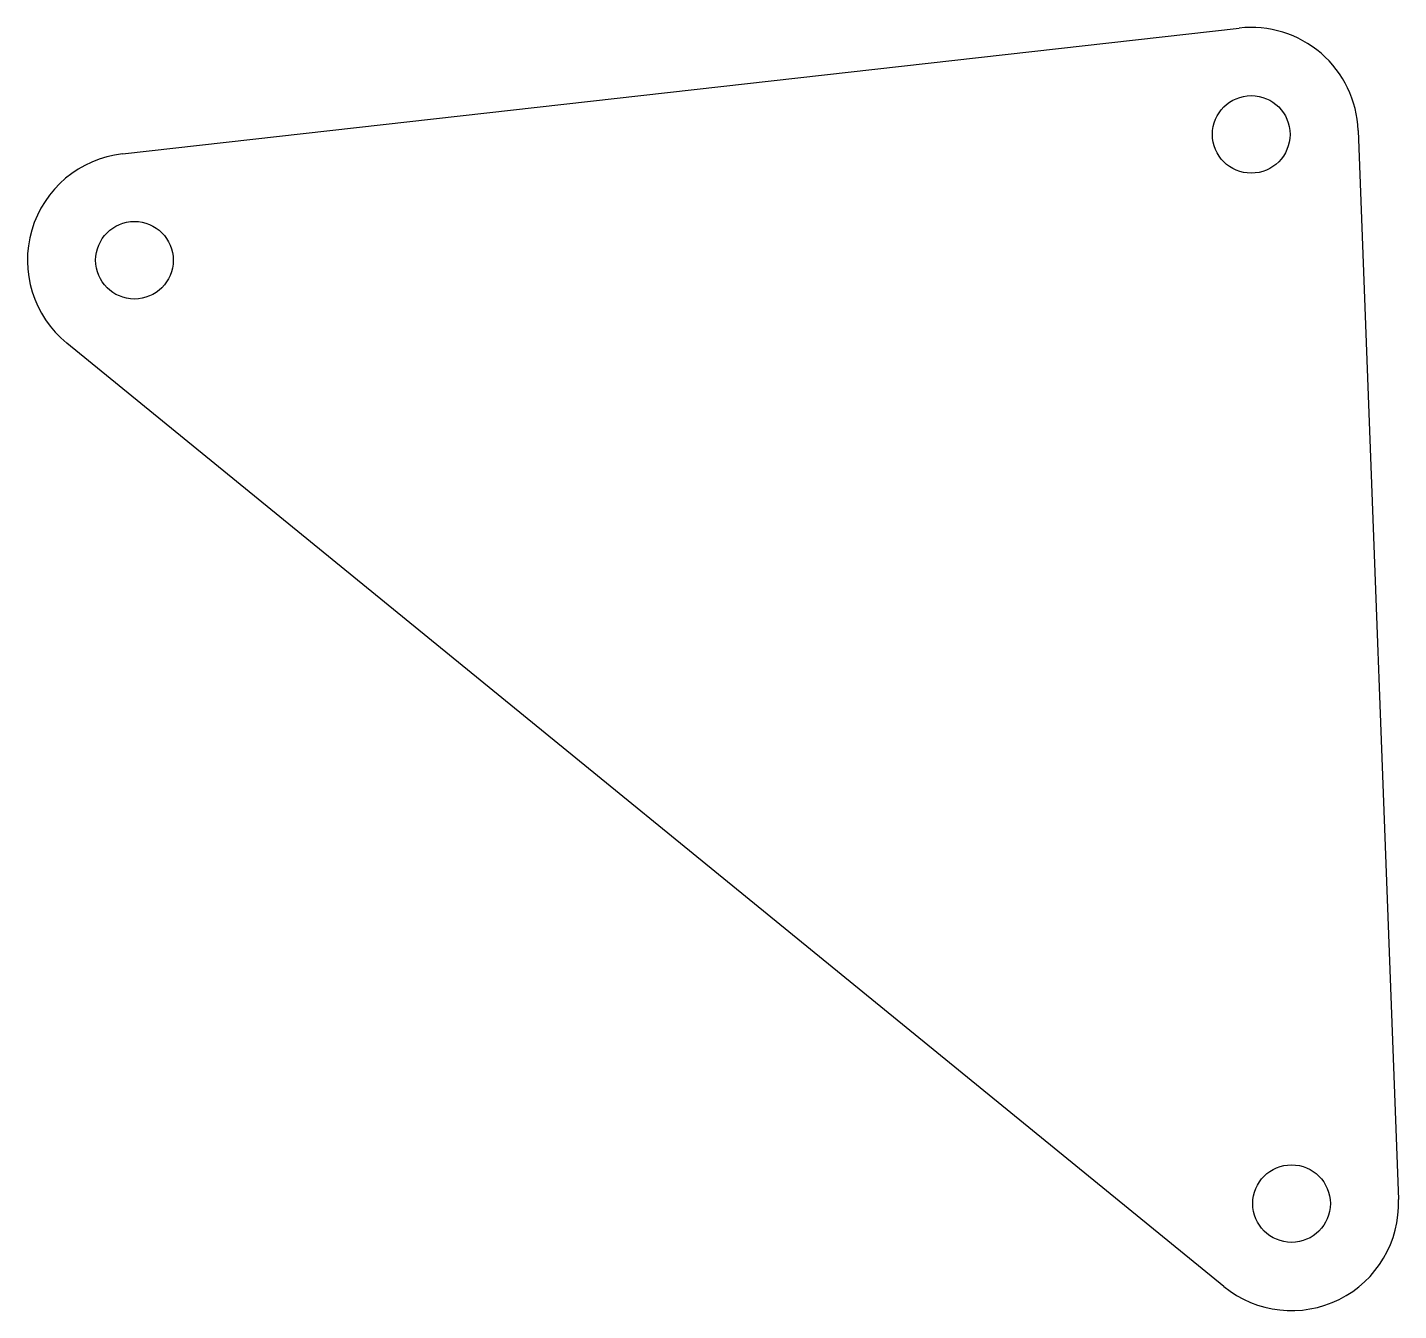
# Model space of a CAD drawing. Extents: x -39.9 to 11.3, y -82 to -34.1.
import ezdxf

# ---------------------------------------------------------------- set-up
doc = ezdxf.new("R2010")
doc.units = 0
doc.layers.add('Shape2DView038', color=7, linetype='CONTINUOUS')

msp = doc.modelspace()

# ---------------------------------------------------------------- linework, layer by layer
at = {"layer": 'Shape2DView038'}
for p, q in [((-36.3837, -38.7905), (5.35193, -34.0858)), ((9.79716, -37.91), (11.3037, -77.8816)), ((4.77842, -81.132), (-38.4638, -45.8651))]:
    msp.add_line(p, q, dxfattribs=at)
for centre in [(5.8, -38.0606), (-35.9357, -42.7653), (7.30651, -78.0322)]:
    msp.add_circle(centre, 1.45, dxfattribs=at)
for centre, start, end in [((5.8, -38.0606), 2.15843, 96.4316), ((-35.9357, -42.7653), 96.4316, -129.2), ((7.30651, -78.0322), -129.2, 2.15843)]:
    msp.add_arc(centre, 4, start, end, dxfattribs=at)

doc.saveas('drawing.dxf')
